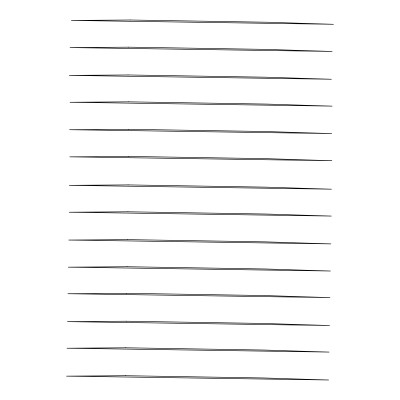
<?xml version="1.0" encoding="UTF-8"?>
<svg xmlns="http://www.w3.org/2000/svg" width="400" height="400" viewBox="0 0 400 400"><rect width="100%" height="100%" fill="white"/><g stroke="black" fill="none" stroke-linecap="round" stroke-linejoin="round"><path stroke-width="0.6" d="M130.1 20L71.315 20.435L333.48 24.295L267.9 22.24L130.1 20M128.78 47.155L70 47.59L332.165 51.45L266.585 49.395L128.78 47.155M128.05 74.955L69.27 75.395L331.435 79.25L265.855 77.195L128.05 74.955M128.77 101.835L69.985 102.27L332.15 106.13L266.57 104.075L128.77 101.835M128.32 129.29L69.54 129.725L331.705 133.58L266.125 131.525L128.32 129.29M128.535 156.415L69.75 156.85L331.915 160.71L266.335 158.655L128.535 156.415M128.07 184.9L69.29 185.335L331.455 189.19L265.875 187.135L128.07 184.9M127.965 211.785L69.185 212.22L331.35 216.075L265.77 214.02L127.965 211.785M127.515 239.615L68.73 240.05L330.895 243.905L265.315 241.855L127.515 239.615M127.075 266.725L68.29 267.16L330.455 271.02L264.875 268.965L127.075 266.725M126.64 293.3L67.86 293.735L330.025 297.595L264.445 295.54L126.64 293.3M126.19 321.215L67.405 321.655L329.57 325.51L263.99 323.455L126.19 321.215M125.755 347.79L66.975 348.225L329.14 352.085L263.56 350.03L125.755 347.79M125.305 375.705L66.52 376.145L328.685 380L263.105 377.945L125.305 375.705"/></g></svg>
